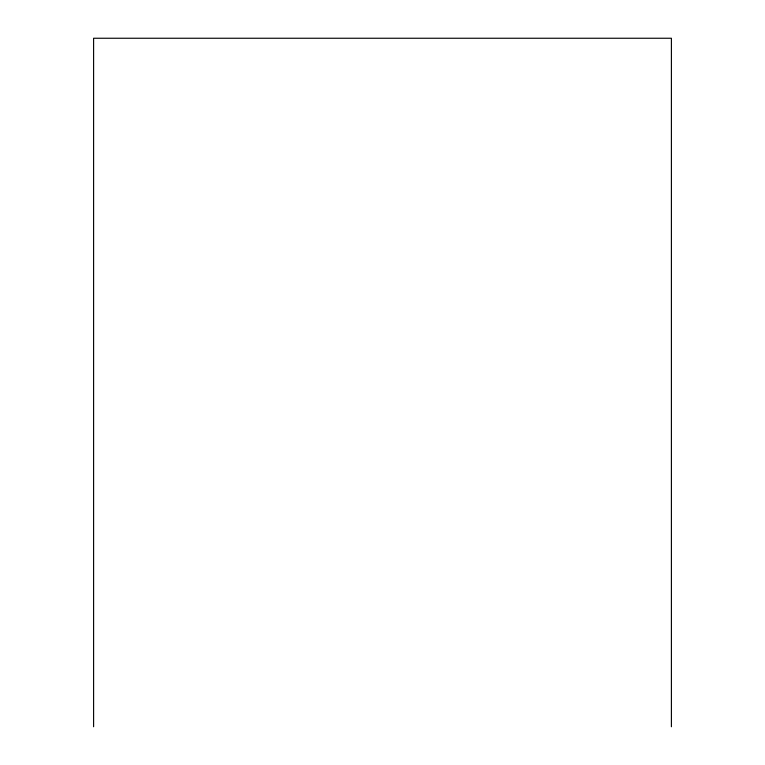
<?xml version="1.0" encoding="UTF-8"?>
<svg xmlns="http://www.w3.org/2000/svg" width="765" height="765" viewBox="0 0 765 765"><rect width="100%" height="100%" fill="white"/><g stroke="black" fill="none" stroke-linecap="round" stroke-linejoin="round"><path stroke-width="1.15" d="M671.402 726.75L671.402 38.25L93.598 38.25L93.598 726.75"/></g></svg>
